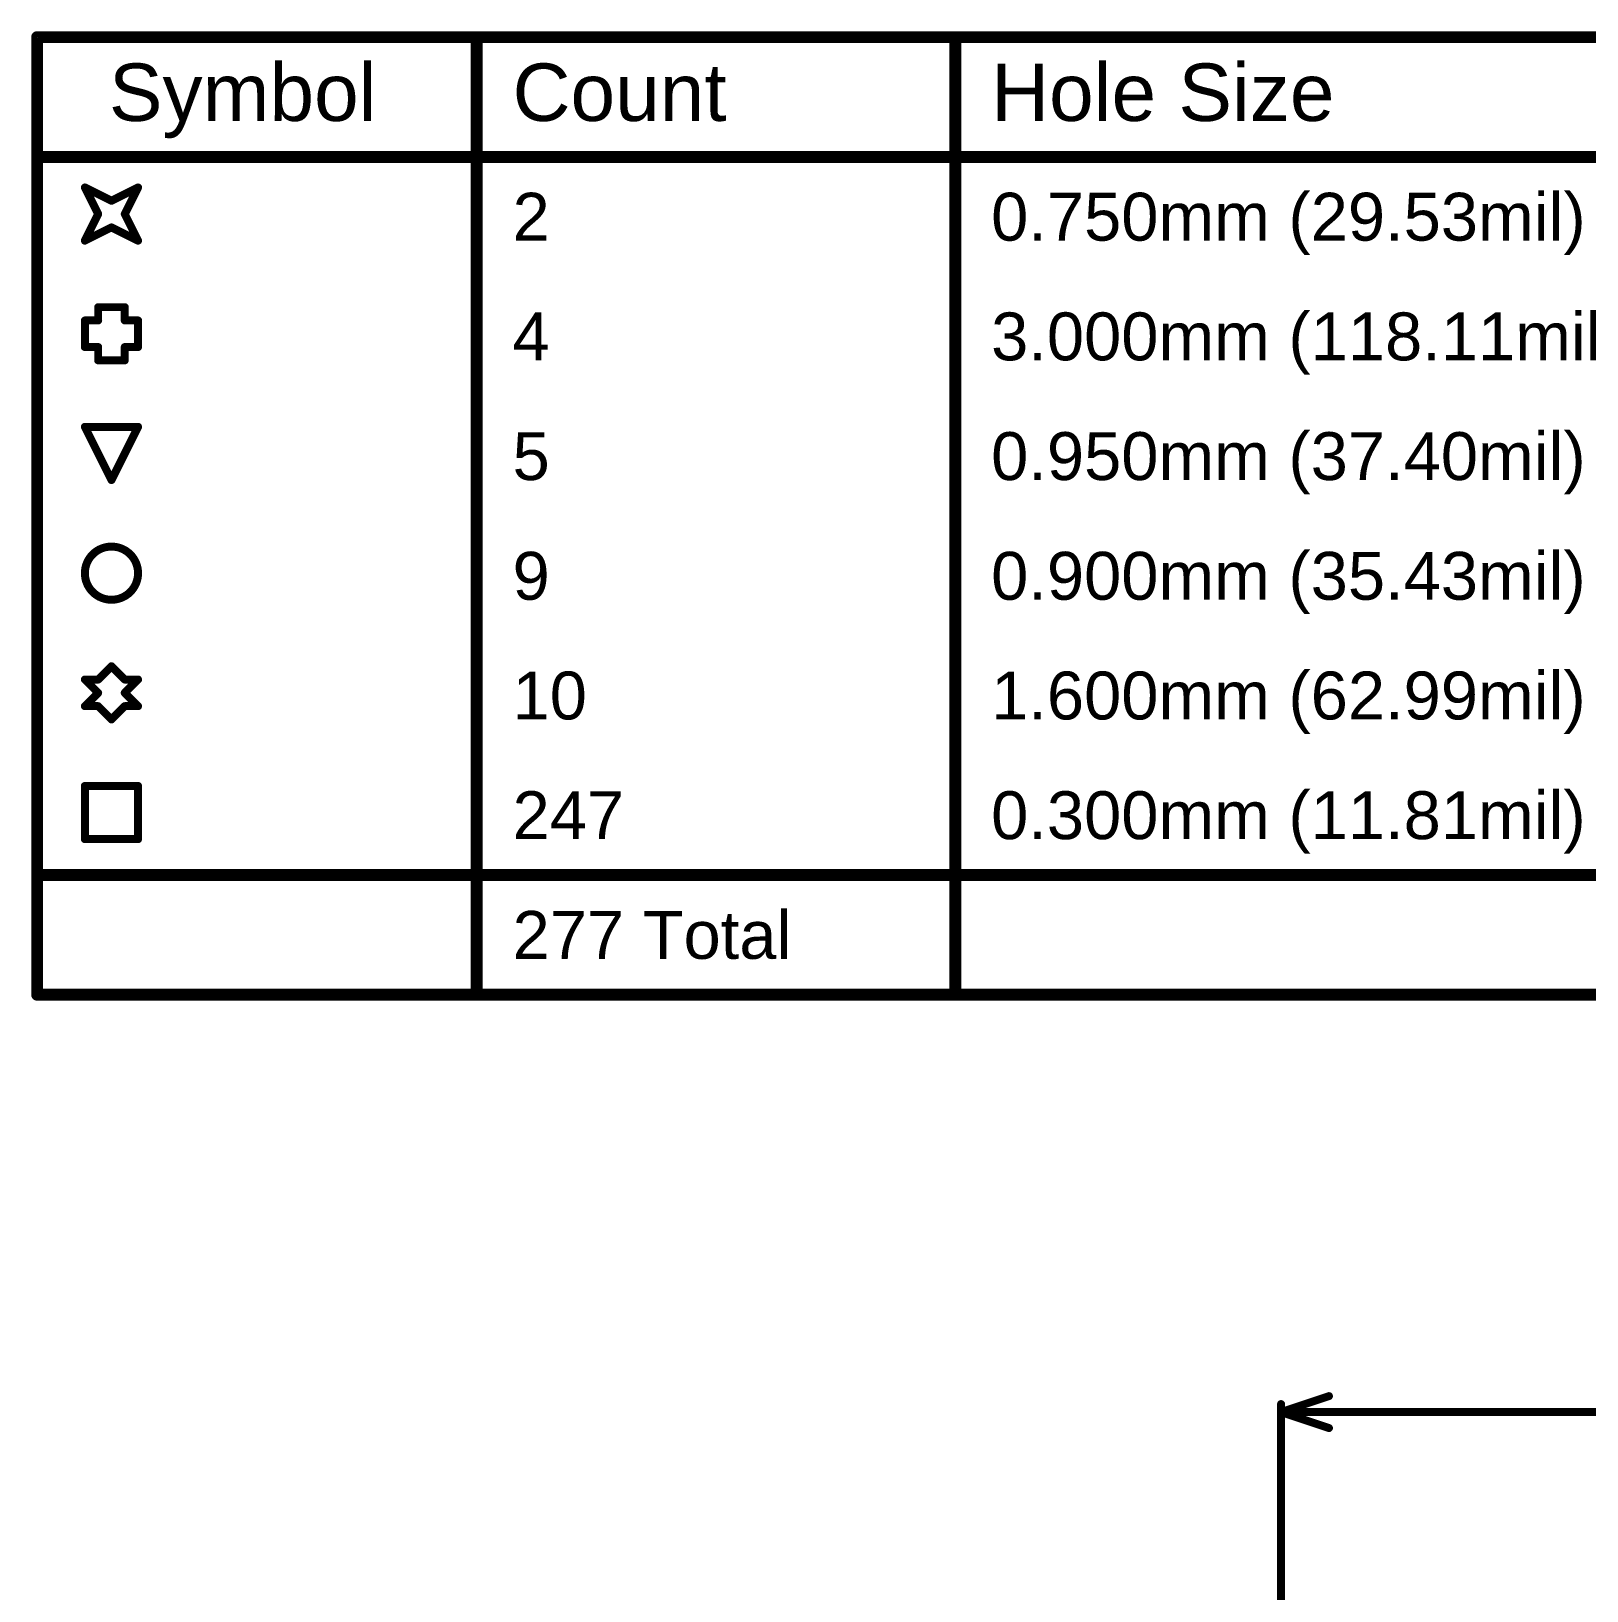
# Model space of a CAD drawing. Header units: inches. Extents: x -40 to 219, y 2 to 133.
# Drawn here: x -40.4 to 9.13, y 83.82 to 133.46 of the extents above; entities that cross this region are included whole.
import ezdxf

# ---------------------------------------------------------------- set-up
doc = ezdxf.new("R2010")
doc.units = ezdxf.units.IN
doc.layers.add('Dimensions', color=6, linetype='Continuous')
doc.layers.add('Drill Drawing', color=1, linetype='Continuous')
doc.styles.add('Arial', font='', dxfattribs={"height": 0.2})
doc.styles.get('Arial').set_extended_font_data('Arial')

msp = doc.modelspace()

# ---------------------------------------------------------------- linework, layer by layer
at = {"layer": 'Dimensions'}
for points in [[(-0.607, 89.51, 0.254, 0.254, 0), (0.917, 90.018, 0.254, 0.254, 0)], [(-0.607, 78.636, 0.254, 0.254, 0), (-0.607, 89.764, 0.254, 0.254, 0)], [(-0.607, 89.51, 0.254, 0.254, 0), (38.629, 89.51, 0.254, 0.254, 0)], [(-0.607, 89.51, 0.254, 0.254, 0), (0.917, 89.002, 0.254, 0.254, 0)]]:
    msp.add_lwpolyline(points, format="xyseb", dxfattribs=at)
for points in [[(-0.671, 89.764, 0.127, 0.127, 1), (-0.544, 89.764, 0.127, 0.127, 1)], [(0.853, 90.018, 0.127, 0.127, 1), (0.98, 90.018, 0.127, 0.127, 1)], [(-0.671, 89.51, 0.127, 0.127, 1), (-0.544, 89.51, 0.127, 0.127, 1)], [(-0.671, 89.51, 0.127, 0.127, 1), (-0.544, 89.51, 0.127, 0.127, 1)], [(-0.671, 89.51, 0.127, 0.127, 1), (-0.544, 89.51, 0.127, 0.127, 1)], [(0.853, 89.002, 0.127, 0.127, 1), (0.98, 89.002, 0.127, 0.127, 1)]]:
    msp.add_lwpolyline(points, format="xyseb", close=True, dxfattribs=at)
at = {"layer": 'Drill Drawing'}
for points in [[(-40.21, 133.274, 0.381, 0.381, 0), (138.608, 133.274, 0.381, 0.381, 0)], [(-40.21, 102.794, 0.381, 0.381, 0), (-40.21, 133.274, 0.381, 0.381, 0)], [(-26.218, 102.794, 0.381, 0.381, 0), (-26.218, 133.274, 0.381, 0.381, 0)], [(-10.982, 102.794, 0.381, 0.381, 0), (-10.982, 133.274, 0.381, 0.381, 0)], [(-40.21, 129.464, 0.381, 0.381, 0), (138.608, 129.464, 0.381, 0.381, 0)], [(-38.691, 128.49, 0.254, 0.254, 0), (-37.845, 128.067, 0.254, 0.254, 0)], [(-38.691, 128.49, 0.254, 0.254, 0), (-38.268, 127.643, 0.254, 0.254, 0)], [(-37.845, 128.067, 0.254, 0.254, 0), (-36.998, 128.49, 0.254, 0.254, 0)], [(-37.421, 127.643, 0.254, 0.254, 0), (-36.998, 128.49, 0.254, 0.254, 0)], [(-38.691, 126.797, 0.254, 0.254, 0), (-38.268, 127.643, 0.254, 0.254, 0)], [(-37.421, 127.643, 0.254, 0.254, 0), (-36.998, 126.797, 0.254, 0.254, 0)], [(-38.691, 126.797, 0.254, 0.254, 0), (-37.845, 127.22, 0.254, 0.254, 0)], [(-37.845, 127.22, 0.254, 0.254, 0), (-36.998, 126.797, 0.254, 0.254, 0)], [(-38.268, 124.257, 0.254, 0.254, 0), (-38.268, 124.68, 0.254, 0.254, 0)], [(-38.268, 124.68, 0.254, 0.254, 0), (-37.421, 124.68, 0.254, 0.254, 0)], [(-37.421, 124.257, 0.254, 0.254, 0), (-37.421, 124.68, 0.254, 0.254, 0)], [(-38.691, 123.41, 0.254, 0.254, 0), (-38.691, 124.257, 0.254, 0.254, 0)], [(-38.691, 124.257, 0.254, 0.254, 0), (-38.268, 124.257, 0.254, 0.254, 0)], [(-37.421, 124.257, 0.254, 0.254, 0), (-36.998, 124.257, 0.254, 0.254, 0)], [(-36.998, 123.41, 0.254, 0.254, 0), (-36.998, 124.257, 0.254, 0.254, 0)], [(-38.691, 123.41, 0.254, 0.254, 0), (-38.268, 123.41, 0.254, 0.254, 0)], [(-38.268, 122.987, 0.254, 0.254, 0), (-38.268, 123.41, 0.254, 0.254, 0)], [(-37.421, 123.41, 0.254, 0.254, 0), (-36.998, 123.41, 0.254, 0.254, 0)], [(-37.421, 122.987, 0.254, 0.254, 0), (-37.421, 123.41, 0.254, 0.254, 0)], [(-38.268, 122.987, 0.254, 0.254, 0), (-37.421, 122.987, 0.254, 0.254, 0)], [(-38.691, 120.87, 0.254, 0.254, 0), (-36.998, 120.87, 0.254, 0.254, 0)], [(-38.691, 120.87, 0.254, 0.254, 0), (-37.845, 119.177, 0.254, 0.254, 0)], [(-37.845, 119.177, 0.254, 0.254, 0), (-36.998, 120.87, 0.254, 0.254, 0)], [(-38.268, 112.827, 0.254, 0.254, 0), (-37.845, 113.25, 0.254, 0.254, 0)], [(-37.845, 113.25, 0.254, 0.254, 0), (-37.421, 112.827, 0.254, 0.254, 0)], [(-38.691, 112.827, 0.254, 0.254, 0), (-38.268, 112.403, 0.254, 0.254, 0)], [(-38.691, 112.827, 0.254, 0.254, 0), (-38.268, 112.827, 0.254, 0.254, 0)], [(-37.421, 112.827, 0.254, 0.254, 0), (-36.998, 112.827, 0.254, 0.254, 0)], [(-37.421, 112.403, 0.254, 0.254, 0), (-36.998, 112.827, 0.254, 0.254, 0)], [(-38.691, 111.98, 0.254, 0.254, 0), (-38.268, 112.403, 0.254, 0.254, 0)], [(-37.421, 112.403, 0.254, 0.254, 0), (-36.998, 111.98, 0.254, 0.254, 0)], [(-38.691, 111.98, 0.254, 0.254, 0), (-38.268, 111.98, 0.254, 0.254, 0)], [(-38.268, 111.98, 0.254, 0.254, 0), (-37.845, 111.557, 0.254, 0.254, 0)], [(-37.845, 111.557, 0.254, 0.254, 0), (-37.421, 111.98, 0.254, 0.254, 0)], [(-37.421, 111.98, 0.254, 0.254, 0), (-36.998, 111.98, 0.254, 0.254, 0)], [(-38.691, 109.44, 0.254, 0.254, 0), (-36.998, 109.44, 0.254, 0.254, 0)], [(-38.691, 107.747, 0.254, 0.254, 0), (-38.691, 109.44, 0.254, 0.254, 0)], [(-36.998, 107.747, 0.254, 0.254, 0), (-36.998, 109.44, 0.254, 0.254, 0)], [(-38.691, 107.747, 0.254, 0.254, 0), (-36.998, 107.747, 0.254, 0.254, 0)], [(-40.21, 106.604, 0.381, 0.381, 0), (138.608, 106.604, 0.381, 0.381, 0)], [(-40.21, 102.794, 0.381, 0.381, 0), (138.608, 102.794, 0.381, 0.381, 0)]]:
    msp.add_lwpolyline(points, format="xyseb", dxfattribs=at)
for points in [[(-40.305, 133.274, 0.191, 0.191, 1), (-40.115, 133.274, 0.191, 0.191, 1)], [(-40.305, 133.274, 0.191, 0.191, 1), (-40.115, 133.274, 0.191, 0.191, 1)], [(-26.313, 133.274, 0.191, 0.191, 1), (-26.122, 133.274, 0.191, 0.191, 1)], [(-11.077, 133.274, 0.191, 0.191, 1), (-10.886, 133.274, 0.191, 0.191, 1)], [(-40.305, 129.464, 0.191, 0.191, 1), (-40.115, 129.464, 0.191, 0.191, 1)], [(-38.755, 128.49, 0.127, 0.127, 1), (-38.628, 128.49, 0.127, 0.127, 1)], [(-38.755, 128.49, 0.127, 0.127, 1), (-38.628, 128.49, 0.127, 0.127, 1)], [(-37.061, 128.49, 0.127, 0.127, 1), (-36.934, 128.49, 0.127, 0.127, 1)], [(-37.061, 128.49, 0.127, 0.127, 1), (-36.934, 128.49, 0.127, 0.127, 1)], [(-37.908, 128.067, 0.127, 0.127, 1), (-37.781, 128.067, 0.127, 0.127, 1)], [(-37.908, 128.067, 0.127, 0.127, 1), (-37.781, 128.067, 0.127, 0.127, 1)], [(-38.331, 127.643, 0.127, 0.127, 1), (-38.204, 127.643, 0.127, 0.127, 1)], [(-38.331, 127.643, 0.127, 0.127, 1), (-38.204, 127.643, 0.127, 0.127, 1)], [(-37.485, 127.643, 0.127, 0.127, 1), (-37.358, 127.643, 0.127, 0.127, 1)], [(-37.485, 127.643, 0.127, 0.127, 1), (-37.358, 127.643, 0.127, 0.127, 1)], [(-37.908, 127.22, 0.127, 0.127, 1), (-37.781, 127.22, 0.127, 0.127, 1)], [(-37.908, 127.22, 0.127, 0.127, 1), (-37.781, 127.22, 0.127, 0.127, 1)], [(-38.755, 126.797, 0.127, 0.127, 1), (-38.628, 126.797, 0.127, 0.127, 1)], [(-38.755, 126.797, 0.127, 0.127, 1), (-38.628, 126.797, 0.127, 0.127, 1)], [(-37.061, 126.797, 0.127, 0.127, 1), (-36.934, 126.797, 0.127, 0.127, 1)], [(-37.061, 126.797, 0.127, 0.127, 1), (-36.934, 126.797, 0.127, 0.127, 1)], [(-38.331, 124.68, 0.127, 0.127, 1), (-38.204, 124.68, 0.127, 0.127, 1)], [(-38.331, 124.68, 0.127, 0.127, 1), (-38.204, 124.68, 0.127, 0.127, 1)], [(-37.485, 124.68, 0.127, 0.127, 1), (-37.358, 124.68, 0.127, 0.127, 1)], [(-37.485, 124.68, 0.127, 0.127, 1), (-37.358, 124.68, 0.127, 0.127, 1)], [(-38.755, 124.257, 0.127, 0.127, 1), (-38.628, 124.257, 0.127, 0.127, 1)], [(-38.755, 124.257, 0.127, 0.127, 1), (-38.628, 124.257, 0.127, 0.127, 1)], [(-38.331, 124.257, 0.127, 0.127, 1), (-38.204, 124.257, 0.127, 0.127, 1)], [(-38.331, 124.257, 0.127, 0.127, 1), (-38.204, 124.257, 0.127, 0.127, 1)], [(-37.485, 124.257, 0.127, 0.127, 1), (-37.358, 124.257, 0.127, 0.127, 1)], [(-37.485, 124.257, 0.127, 0.127, 1), (-37.358, 124.257, 0.127, 0.127, 1)], [(-37.061, 124.257, 0.127, 0.127, 1), (-36.934, 124.257, 0.127, 0.127, 1)], [(-37.061, 124.257, 0.127, 0.127, 1), (-36.934, 124.257, 0.127, 0.127, 1)], [(-38.755, 123.41, 0.127, 0.127, 1), (-38.628, 123.41, 0.127, 0.127, 1)], [(-38.755, 123.41, 0.127, 0.127, 1), (-38.628, 123.41, 0.127, 0.127, 1)], [(-38.331, 123.41, 0.127, 0.127, 1), (-38.204, 123.41, 0.127, 0.127, 1)], [(-38.331, 123.41, 0.127, 0.127, 1), (-38.204, 123.41, 0.127, 0.127, 1)], [(-37.485, 123.41, 0.127, 0.127, 1), (-37.358, 123.41, 0.127, 0.127, 1)], [(-37.485, 123.41, 0.127, 0.127, 1), (-37.358, 123.41, 0.127, 0.127, 1)], [(-37.061, 123.41, 0.127, 0.127, 1), (-36.934, 123.41, 0.127, 0.127, 1)], [(-37.061, 123.41, 0.127, 0.127, 1), (-36.934, 123.41, 0.127, 0.127, 1)], [(-38.331, 122.987, 0.127, 0.127, 1), (-38.204, 122.987, 0.127, 0.127, 1)], [(-38.331, 122.987, 0.127, 0.127, 1), (-38.204, 122.987, 0.127, 0.127, 1)], [(-37.485, 122.987, 0.127, 0.127, 1), (-37.358, 122.987, 0.127, 0.127, 1)], [(-37.485, 122.987, 0.127, 0.127, 1), (-37.358, 122.987, 0.127, 0.127, 1)], [(-38.755, 120.87, 0.127, 0.127, 1), (-38.628, 120.87, 0.127, 0.127, 1)], [(-38.755, 120.87, 0.127, 0.127, 1), (-38.628, 120.87, 0.127, 0.127, 1)], [(-37.061, 120.87, 0.127, 0.127, 1), (-36.934, 120.87, 0.127, 0.127, 1)], [(-37.061, 120.87, 0.127, 0.127, 1), (-36.934, 120.87, 0.127, 0.127, 1)], [(-37.908, 119.177, 0.127, 0.127, 1), (-37.781, 119.177, 0.127, 0.127, 1)], [(-37.908, 119.177, 0.127, 0.127, 1), (-37.781, 119.177, 0.127, 0.127, 1)], [(-36.998, 116.213, 0.254, 0.254, 1), (-38.691, 116.213, 0.254, 0.254, 1)], [(-38.755, 116.213, 0.127, 0.127, 1), (-38.628, 116.213, 0.127, 0.127, 1)], [(-37.061, 116.213, 0.127, 0.127, 1), (-36.934, 116.213, 0.127, 0.127, 1)], [(-37.908, 113.25, 0.127, 0.127, 1), (-37.781, 113.25, 0.127, 0.127, 1)], [(-37.908, 113.25, 0.127, 0.127, 1), (-37.781, 113.25, 0.127, 0.127, 1)], [(-38.755, 112.827, 0.127, 0.127, 1), (-38.628, 112.827, 0.127, 0.127, 1)], [(-38.755, 112.827, 0.127, 0.127, 1), (-38.628, 112.827, 0.127, 0.127, 1)], [(-38.331, 112.827, 0.127, 0.127, 1), (-38.204, 112.827, 0.127, 0.127, 1)], [(-38.331, 112.827, 0.127, 0.127, 1), (-38.204, 112.827, 0.127, 0.127, 1)], [(-37.485, 112.827, 0.127, 0.127, 1), (-37.358, 112.827, 0.127, 0.127, 1)], [(-37.485, 112.827, 0.127, 0.127, 1), (-37.358, 112.827, 0.127, 0.127, 1)], [(-37.061, 112.827, 0.127, 0.127, 1), (-36.934, 112.827, 0.127, 0.127, 1)], [(-37.061, 112.827, 0.127, 0.127, 1), (-36.934, 112.827, 0.127, 0.127, 1)], [(-38.331, 112.403, 0.127, 0.127, 1), (-38.204, 112.403, 0.127, 0.127, 1)], [(-38.331, 112.403, 0.127, 0.127, 1), (-38.204, 112.403, 0.127, 0.127, 1)], [(-37.485, 112.403, 0.127, 0.127, 1), (-37.358, 112.403, 0.127, 0.127, 1)], [(-37.485, 112.403, 0.127, 0.127, 1), (-37.358, 112.403, 0.127, 0.127, 1)], [(-38.755, 111.98, 0.127, 0.127, 1), (-38.628, 111.98, 0.127, 0.127, 1)], [(-38.755, 111.98, 0.127, 0.127, 1), (-38.628, 111.98, 0.127, 0.127, 1)], [(-38.331, 111.98, 0.127, 0.127, 1), (-38.204, 111.98, 0.127, 0.127, 1)], [(-38.331, 111.98, 0.127, 0.127, 1), (-38.204, 111.98, 0.127, 0.127, 1)], [(-37.485, 111.98, 0.127, 0.127, 1), (-37.358, 111.98, 0.127, 0.127, 1)], [(-37.485, 111.98, 0.127, 0.127, 1), (-37.358, 111.98, 0.127, 0.127, 1)], [(-37.061, 111.98, 0.127, 0.127, 1), (-36.934, 111.98, 0.127, 0.127, 1)], [(-37.061, 111.98, 0.127, 0.127, 1), (-36.934, 111.98, 0.127, 0.127, 1)], [(-37.908, 111.557, 0.127, 0.127, 1), (-37.781, 111.557, 0.127, 0.127, 1)], [(-37.908, 111.557, 0.127, 0.127, 1), (-37.781, 111.557, 0.127, 0.127, 1)], [(-38.755, 109.44, 0.127, 0.127, 1), (-38.628, 109.44, 0.127, 0.127, 1)], [(-38.755, 109.44, 0.127, 0.127, 1), (-38.628, 109.44, 0.127, 0.127, 1)], [(-37.061, 109.44, 0.127, 0.127, 1), (-36.934, 109.44, 0.127, 0.127, 1)], [(-37.061, 109.44, 0.127, 0.127, 1), (-36.934, 109.44, 0.127, 0.127, 1)], [(-38.755, 107.747, 0.127, 0.127, 1), (-38.628, 107.747, 0.127, 0.127, 1)], [(-38.755, 107.747, 0.127, 0.127, 1), (-38.628, 107.747, 0.127, 0.127, 1)], [(-37.061, 107.747, 0.127, 0.127, 1), (-36.934, 107.747, 0.127, 0.127, 1)], [(-37.061, 107.747, 0.127, 0.127, 1), (-36.934, 107.747, 0.127, 0.127, 1)], [(-40.305, 106.604, 0.191, 0.191, 1), (-40.115, 106.604, 0.191, 0.191, 1)], [(-40.305, 102.794, 0.191, 0.191, 1), (-40.115, 102.794, 0.191, 0.191, 1)], [(-40.305, 102.794, 0.191, 0.191, 1), (-40.115, 102.794, 0.191, 0.191, 1)], [(-26.313, 102.794, 0.191, 0.191, 1), (-26.122, 102.794, 0.191, 0.191, 1)], [(-11.077, 102.794, 0.191, 0.191, 1), (-10.886, 102.794, 0.191, 0.191, 1)]]:
    msp.add_lwpolyline(points, format="xyseb", close=True, dxfattribs=at)

# ---------------------------------------------------------------- texts
at = {"layer": 'Drill Drawing', "style": 'Arial'}
for s, height, p in [('Symbol', 1.8288, (-37.924, 130.607)), ('Count', 1.8288, (-25.075, 130.607)), ('Hole Size', 1.8288, (-9.839, 130.607)), ('2', 1.524, (-25.075, 126.797)), ('0.750mm (29.53mil)', 1.524, (-9.839, 126.797)), ('4', 1.524, (-25.075, 122.987)), ('3.000mm (118.11mil)', 1.524, (-9.839, 122.987)), ('5', 1.524, (-25.075, 119.177)), ('0.950mm (37.40mil)', 1.524, (-9.839, 119.177)), ('9', 1.524, (-25.075, 115.367)), ('0.900mm (35.43mil)', 1.524, (-9.839, 115.367)), ('10', 1.524, (-25.075, 111.557)), ('1.600mm (62.99mil)', 1.524, (-9.839, 111.557)), ('247', 1.524, (-25.075, 107.747)), ('0.300mm (11.81mil)', 1.524, (-9.839, 107.747)), ('277 Total', 1.524, (-25.075, 103.937))]:
    msp.add_text(s, height=height, dxfattribs=at).set_placement(p)

doc.saveas('drawing.dxf')
